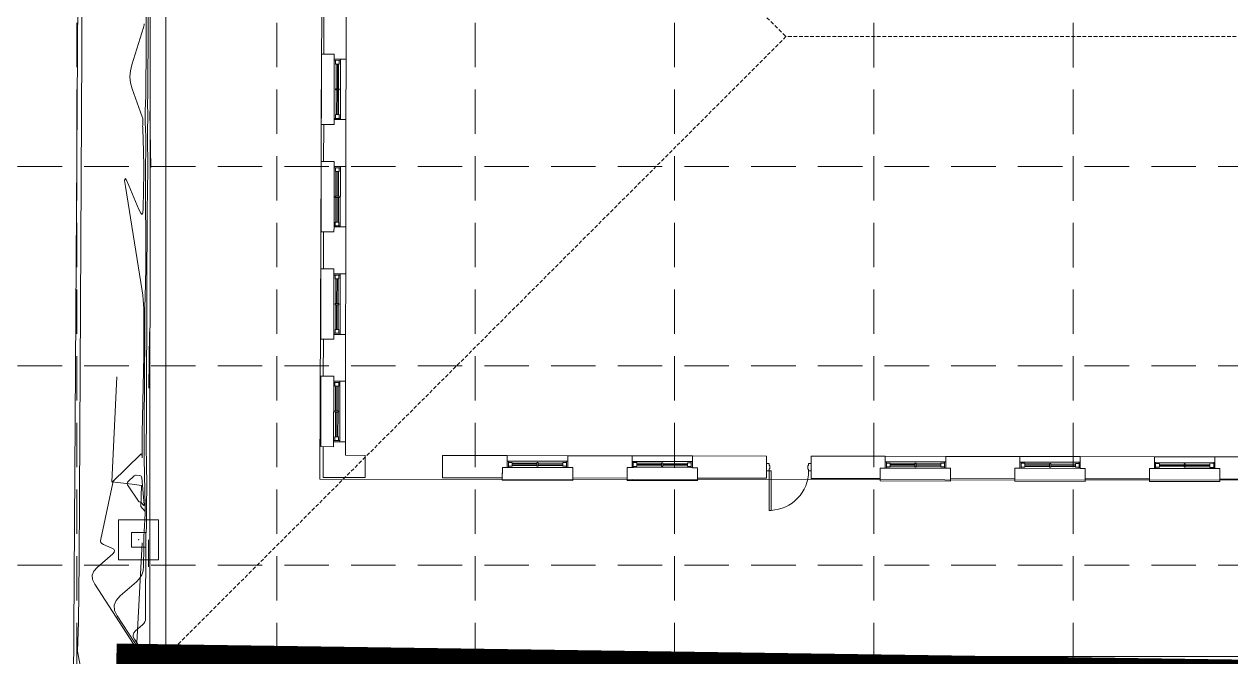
# Model space of a CAD drawing. Extents: x 4841 to 5381, y 4863 to 5725.
# Drawn here: x 5000 to 5081.4, y 5516.2 to 5559 of the extents above; entities that cross this region are included whole.
import ezdxf

# ---------------------------------------------------------------- set-up
doc = ezdxf.new("R2010")
doc.units = 0
doc.header["$MEASUREMENT"] = 0
doc.linetypes.add('DASHED', pattern=[0.75, 0.5, -0.25])
doc.linetypes.add('HIDDEN', pattern=[0.375, 0.25, -0.125])
for name, color, linetype, lineweight in [('17', 7, 'Continuous', 0), ('2', 7, 'Continuous', 0), ('22', 7, 'Continuous', 0), ('27', 7, 'Continuous', 0), ('3', 7, 'Continuous', 0), ('35', 7, 'Continuous', 0), ('37', 7, 'Continuous', 0), ('46', 7, 'Continuous', 0), ('EC', 35, 'Continuous', 0)]:
    doc.layers.add(name, color=color, linetype=linetype, lineweight=lineweight)
doc.layers.add('GRID', color=254, linetype='HIDDEN')
doc.layers.add('LIMITS OF DISTURBANCE', color=1, linetype='HIDDEN')

msp = doc.modelspace()

# ---------------------------------------------------------------- linework, layer by layer
at = {"layer": '17', "color": 7, "linetype": 'Continuous', "lineweight": 0}
msp.add_line((5008.447, 5516.219), (5008.489, 5600.36), dxfattribs=at)
at = {"layer": '2', "color": 7, "linetype": 'HIDDEN', "lineweight": 0}
for p, q in [((5009.518, 5516.266), (5009.518, 5599.971)), ((5009.518, 5599.971), (5051.37, 5558.119)), ((5051.37, 5558.119), (5009.518, 5516.266)), ((5103.129, 5558.119), (5051.37, 5558.119)), ((5009.518, 5516.266), (5008.443, 5516.268)), ((5008.443, 5516.268), (5009.237, 5507.346)), ((5009.518, 5516.266), (5090.829, 5516.266))]:
    msp.add_line(p, q, dxfattribs=at)
at = {"layer": '22', "color": 7, "linetype": 'Continuous', "lineweight": 0}
for p, q in [((5020.186, 5588.397), (5019.912, 5528.252)), ((5021.691, 5560.144), (5021.685, 5556.603)), ((5020.191, 5559.814), (5020.185, 5556.939)), ((5020.019, 5556.939), (5020.01, 5552.189)), ((5020.019, 5556.939), (5020.891, 5556.937)), ((5020.185, 5556.939), (5020.891, 5556.937)), ((5020.891, 5556.604), (5020.884, 5552.521)), ((5020.891, 5556.604), (5020.891, 5556.937)), ((5020.891, 5556.604), (5020.891, 5556.937)), ((5021.685, 5556.603), (5020.891, 5556.604)), ((5021.685, 5556.603), (5020.891, 5556.604)), ((5021.312, 5556.603), (5021.305, 5552.52)), ((5021.678, 5552.519), (5021.685, 5556.603)), ((5020.891, 5556.521), (5021.312, 5556.52)), ((5020.976, 5556.271), (5020.976, 5556.521)), ((5020.976, 5556.521), (5020.976, 5556.271)), ((5020.976, 5556.271), (5021.226, 5556.27)), ((5021.018, 5556.271), (5021.015, 5554.604)), ((5021.098, 5554.604), (5021.101, 5556.27)), ((5021.184, 5556.27), (5021.181, 5554.604)), ((5021.226, 5556.27), (5021.226, 5556.52)), ((5021.226, 5556.52), (5021.226, 5556.27)), ((5020.973, 5554.604), (5020.973, 5554.521)), ((5020.973, 5554.604), (5021.223, 5554.604)), ((5020.973, 5554.521), (5021.223, 5554.52)), ((5021.015, 5554.521), (5021.012, 5552.854)), ((5021.095, 5552.854), (5021.098, 5554.52)), ((5021.181, 5554.52), (5021.178, 5552.854)), ((5021.223, 5554.604), (5021.223, 5554.52)), ((5020.884, 5552.521), (5020.883, 5552.187)), ((5020.884, 5552.521), (5020.883, 5552.187)), ((5020.884, 5552.604), (5021.305, 5552.603)), ((5021.678, 5552.519), (5020.884, 5552.521)), ((5021.678, 5552.519), (5020.884, 5552.521)), ((5020.97, 5552.854), (5020.969, 5552.604)), ((5020.97, 5552.854), (5021.22, 5552.854)), ((5021.22, 5552.854), (5021.219, 5552.604)), ((5021.678, 5552.519), (5021.672, 5549.353)), ((5020.01, 5552.189), (5020.883, 5552.187)), ((5020.177, 5552.189), (5020.173, 5549.689)), ((5020.177, 5552.189), (5020.883, 5552.187)), ((5020.006, 5549.689), (5019.998, 5544.939)), ((5020.006, 5549.689), (5020.879, 5549.687)), ((5020.173, 5549.689), (5020.879, 5549.687)), ((5020.878, 5549.354), (5020.871, 5545.271)), ((5020.878, 5549.354), (5020.879, 5549.687)), ((5020.878, 5549.354), (5020.879, 5549.687)), ((5021.672, 5549.353), (5020.878, 5549.354)), ((5021.672, 5549.353), (5020.878, 5549.354)), ((5020.878, 5549.271), (5021.299, 5549.27)), ((5020.963, 5549.021), (5020.964, 5549.271)), ((5020.964, 5549.271), (5020.963, 5549.021)), ((5021.213, 5549.02), (5021.214, 5549.27)), ((5021.214, 5549.27), (5021.213, 5549.02)), ((5021.299, 5549.353), (5021.292, 5545.27)), ((5021.665, 5545.269), (5021.672, 5549.353)), ((5020.963, 5549.021), (5021.213, 5549.02)), ((5021.005, 5549.021), (5021.002, 5547.354)), ((5021.085, 5547.354), (5021.088, 5549.02)), ((5021.171, 5549.02), (5021.168, 5547.354)), ((5020.96, 5547.354), (5020.96, 5547.271)), ((5020.96, 5547.354), (5021.21, 5547.354)), ((5020.96, 5547.271), (5021.21, 5547.27)), ((5021.002, 5547.271), (5020.999, 5545.604)), ((5021.082, 5545.604), (5021.085, 5547.27)), ((5021.168, 5547.27), (5021.165, 5545.604)), ((5021.21, 5547.354), (5021.21, 5547.27)), ((5020.871, 5545.271), (5020.87, 5544.937)), ((5020.871, 5545.271), (5020.87, 5544.937)), ((5020.871, 5545.354), (5021.292, 5545.353)), ((5021.665, 5545.269), (5020.871, 5545.271)), ((5021.665, 5545.269), (5020.871, 5545.271)), ((5020.957, 5545.604), (5020.957, 5545.354)), ((5020.957, 5545.604), (5021.207, 5545.604)), ((5021.207, 5545.604), (5021.207, 5545.354)), ((5021.665, 5545.269), (5021.659, 5542.103)), ((5019.998, 5544.939), (5020.87, 5544.937)), ((5020.164, 5544.939), (5020.16, 5542.439)), ((5020.164, 5544.939), (5020.87, 5544.937)), ((5019.993, 5542.439), (5019.985, 5537.689)), ((5019.993, 5542.439), (5020.866, 5542.437)), ((5020.16, 5542.439), (5020.866, 5542.437)), ((5020.865, 5542.104), (5020.858, 5538.021)), ((5020.865, 5542.104), (5020.866, 5542.437)), ((5020.865, 5542.104), (5020.866, 5542.437)), ((5021.659, 5542.103), (5020.865, 5542.104)), ((5021.659, 5542.103), (5020.865, 5542.104)), ((5020.865, 5542.021), (5021.286, 5542.02)), ((5020.95, 5541.771), (5020.951, 5542.021)), ((5020.951, 5542.021), (5020.95, 5541.771)), ((5021.2, 5541.77), (5021.201, 5542.02)), ((5021.201, 5542.02), (5021.2, 5541.77)), ((5021.287, 5542.103), (5021.279, 5538.02)), ((5021.652, 5538.019), (5021.659, 5542.103)), ((5020.95, 5541.771), (5021.2, 5541.77)), ((5020.992, 5541.771), (5020.989, 5540.104)), ((5021.072, 5540.104), (5021.075, 5541.77)), ((5021.159, 5541.77), (5021.156, 5540.104)), ((5020.947, 5540.104), (5020.947, 5540.021)), ((5020.947, 5540.104), (5021.197, 5540.104)), ((5020.947, 5540.021), (5021.197, 5540.02)), ((5020.989, 5540.021), (5020.986, 5538.354)), ((5021.069, 5538.354), (5021.072, 5540.02)), ((5021.155, 5540.02), (5021.153, 5538.354)), ((5021.197, 5540.104), (5021.197, 5540.02)), ((5020.858, 5538.021), (5020.857, 5537.687)), ((5020.858, 5538.021), (5020.857, 5537.687)), ((5020.858, 5538.104), (5021.279, 5538.103)), ((5021.652, 5538.019), (5020.858, 5538.021)), ((5021.652, 5538.019), (5020.858, 5538.021)), ((5020.944, 5538.354), (5020.944, 5538.104)), ((5020.944, 5538.354), (5021.194, 5538.354)), ((5021.194, 5538.354), (5021.194, 5538.104)), ((5021.652, 5538.019), (5021.646, 5534.853)), ((5019.985, 5537.689), (5020.857, 5537.687)), ((5020.151, 5537.689), (5020.147, 5535.189)), ((5020.151, 5537.689), (5020.857, 5537.687)), ((5019.98, 5535.189), (5019.972, 5530.439)), ((5019.98, 5535.189), (5020.853, 5535.187)), ((5020.147, 5535.189), (5020.853, 5535.187)), ((5020.852, 5534.854), (5020.845, 5530.771)), ((5020.852, 5534.854), (5020.853, 5535.187)), ((5020.852, 5534.854), (5020.853, 5535.187)), ((5021.646, 5534.853), (5020.852, 5534.854)), ((5021.646, 5534.853), (5020.852, 5534.854)), ((5020.852, 5534.771), (5021.274, 5534.77)), ((5020.937, 5534.521), (5020.938, 5534.771)), ((5020.938, 5534.771), (5020.937, 5534.521)), ((5021.187, 5534.52), (5021.188, 5534.77)), ((5021.188, 5534.77), (5021.187, 5534.52)), ((5021.274, 5534.853), (5021.266, 5530.77)), ((5021.639, 5530.769), (5021.646, 5534.853)), ((5020.937, 5534.521), (5021.187, 5534.52)), ((5020.979, 5534.521), (5020.976, 5532.854)), ((5021.059, 5532.854), (5021.062, 5534.52)), ((5021.146, 5534.52), (5021.143, 5532.854)), ((5020.934, 5532.854), (5020.934, 5532.771)), ((5020.934, 5532.854), (5021.184, 5532.854)), ((5020.934, 5532.771), (5021.184, 5532.77)), ((5020.976, 5532.771), (5020.973, 5531.104)), ((5021.056, 5531.104), (5021.059, 5532.77)), ((5021.143, 5532.77), (5021.14, 5531.104)), ((5021.184, 5532.854), (5021.184, 5532.77)), ((5020.845, 5530.771), (5020.844, 5530.437)), ((5020.845, 5530.771), (5020.844, 5530.437)), ((5020.845, 5530.854), (5021.267, 5530.853)), ((5021.639, 5530.769), (5020.845, 5530.771)), ((5021.639, 5530.769), (5020.845, 5530.771)), ((5020.931, 5531.104), (5020.931, 5530.854)), ((5020.931, 5531.104), (5021.181, 5531.104)), ((5021.181, 5531.104), (5021.181, 5530.854)), ((5021.639, 5530.769), (5021.637, 5529.853)), ((5019.972, 5530.439), (5020.844, 5530.437)), ((5020.138, 5530.439), (5020.135, 5528.355)), ((5020.138, 5530.439), (5020.844, 5530.437)), ((5021.637, 5529.853), (5022.971, 5529.85)), ((5022.971, 5529.85), (5022.968, 5528.35)), ((5028.19, 5529.841), (5028.187, 5528.341)), ((5032.564, 5529.833), (5028.19, 5529.841)), ((5032.564, 5529.833), (5032.563, 5529.039)), ((5032.564, 5529.833), (5032.563, 5529.039)), ((5036.648, 5529.826), (5032.564, 5529.833)), ((5036.648, 5529.826), (5036.646, 5529.032)), ((5036.648, 5529.826), (5036.646, 5529.032)), ((5040.981, 5529.818), (5036.648, 5529.826)), ((5040.981, 5529.818), (5040.98, 5529.024)), ((5040.981, 5529.818), (5040.98, 5529.024)), ((5045.064, 5529.811), (5040.981, 5529.818)), ((5045.064, 5529.811), (5045.063, 5529.017)), ((5045.064, 5529.811), (5045.063, 5529.017)), ((5050.064, 5529.802), (5045.064, 5529.811)), ((5050.064, 5529.802), (5050.062, 5528.302)), ((5053.064, 5529.797), (5053.062, 5528.297)), ((5058.064, 5529.788), (5053.064, 5529.797)), ((5058.064, 5529.788), (5058.063, 5528.994)), ((5058.064, 5529.788), (5058.063, 5528.994)), ((5062.148, 5529.781), (5058.064, 5529.788)), ((5062.148, 5529.781), (5062.146, 5528.987)), ((5062.148, 5529.781), (5062.146, 5528.987)), ((5067.148, 5529.772), (5062.148, 5529.781)), ((5067.148, 5529.772), (5067.146, 5528.978)), ((5067.148, 5529.772), (5067.146, 5528.978)), ((5071.231, 5529.765), (5067.148, 5529.772)), ((5071.231, 5529.765), (5071.23, 5528.971)), ((5071.231, 5529.765), (5071.23, 5528.971)), ((5076.231, 5529.756), (5071.231, 5529.765)), ((5076.231, 5529.756), (5076.23, 5528.962)), ((5076.231, 5529.756), (5076.23, 5528.962)), ((5080.314, 5529.749), (5076.231, 5529.756)), ((5080.311, 5529.749), (5080.31, 5528.955)), ((5085.311, 5529.74), (5080.311, 5529.749)), ((5080.314, 5529.749), (5080.313, 5528.955)), ((5032.228, 5528.167), (5032.23, 5529.04)), ((5032.23, 5529.04), (5032.229, 5528.334)), ((5032.563, 5529.039), (5032.23, 5529.04)), ((5032.563, 5529.039), (5032.23, 5529.04)), ((5032.563, 5529.039), (5036.646, 5529.032)), ((5032.564, 5529.461), (5036.647, 5529.453)), ((5032.646, 5529.039), (5032.647, 5529.461)), ((5032.897, 5529.374), (5032.647, 5529.375)), ((5032.647, 5529.375), (5032.897, 5529.374)), ((5032.897, 5529.124), (5032.647, 5529.125)), ((5032.647, 5529.125), (5032.897, 5529.124)), ((5032.897, 5529.124), (5032.897, 5529.374)), ((5032.897, 5529.333), (5034.564, 5529.33)), ((5034.563, 5529.246), (5032.897, 5529.249)), ((5032.897, 5529.166), (5034.563, 5529.163)), ((5034.563, 5529.121), (5034.564, 5529.371)), ((5034.563, 5529.121), (5034.647, 5529.121)), ((5034.564, 5529.371), (5034.647, 5529.371)), ((5034.647, 5529.121), (5034.647, 5529.371)), ((5034.647, 5529.33), (5036.314, 5529.327)), ((5036.313, 5529.243), (5034.647, 5529.246)), ((5034.647, 5529.163), (5036.313, 5529.16)), ((5036.313, 5529.118), (5036.314, 5529.368)), ((5036.313, 5529.118), (5036.563, 5529.118)), ((5036.314, 5529.368), (5036.564, 5529.368)), ((5036.563, 5529.032), (5036.564, 5529.454)), ((5036.646, 5529.032), (5036.98, 5529.032)), ((5036.646, 5529.032), (5036.98, 5529.032)), ((5036.98, 5529.032), (5036.978, 5528.326)), ((5036.978, 5528.159), (5036.98, 5529.032)), ((5040.645, 5528.319), (5040.646, 5529.025)), ((5040.645, 5528.152), (5040.646, 5529.025)), ((5040.98, 5529.024), (5040.646, 5529.025)), ((5040.98, 5529.024), (5040.646, 5529.025)), ((5040.98, 5529.446), (5045.064, 5529.439)), ((5040.98, 5529.024), (5045.063, 5529.017)), ((5041.063, 5529.024), (5041.064, 5529.446)), ((5041.313, 5529.109), (5041.063, 5529.11)), ((5041.063, 5529.11), (5041.313, 5529.109)), ((5041.314, 5529.359), (5041.064, 5529.36)), ((5041.064, 5529.36), (5041.314, 5529.359)), ((5041.313, 5529.109), (5041.314, 5529.359)), ((5042.98, 5529.232), (5041.313, 5529.234)), ((5041.313, 5529.151), (5042.98, 5529.148)), ((5041.314, 5529.318), (5042.98, 5529.315)), ((5042.98, 5529.357), (5043.064, 5529.356)), ((5042.98, 5529.107), (5042.98, 5529.357)), ((5042.98, 5529.107), (5043.063, 5529.106)), ((5043.063, 5529.106), (5043.064, 5529.356)), ((5044.73, 5529.228), (5043.063, 5529.231)), ((5043.063, 5529.148), (5044.73, 5529.145)), ((5043.064, 5529.315), (5044.73, 5529.312)), ((5044.73, 5529.353), (5044.98, 5529.353)), ((5044.73, 5529.103), (5044.73, 5529.353)), ((5044.73, 5529.103), (5044.98, 5529.103)), ((5044.98, 5529.017), (5044.98, 5529.439)), ((5045.063, 5529.017), (5045.396, 5529.017)), ((5045.063, 5529.017), (5045.396, 5529.017)), ((5045.395, 5528.311), (5045.396, 5529.017)), ((5045.395, 5528.144), (5045.396, 5529.017)), ((5050.064, 5529.261), (5050.063, 5528.844)), ((5053.064, 5529.255), (5053.063, 5528.839)), ((5057.728, 5528.289), (5057.73, 5528.995)), ((5057.728, 5528.122), (5057.73, 5528.995)), ((5058.063, 5528.994), (5057.73, 5528.995)), ((5058.063, 5528.994), (5057.73, 5528.995)), ((5058.063, 5528.994), (5062.146, 5528.987)), ((5058.064, 5529.415), (5062.147, 5529.408)), ((5058.146, 5528.994), (5058.147, 5529.415)), ((5058.397, 5529.329), (5058.147, 5529.33)), ((5058.147, 5529.33), (5058.397, 5529.329)), ((5058.397, 5529.079), (5058.147, 5529.08)), ((5058.147, 5529.08), (5058.397, 5529.079)), ((5058.397, 5529.079), (5058.397, 5529.329)), ((5058.397, 5529.288), (5060.064, 5529.285)), ((5060.063, 5529.201), (5058.397, 5529.204)), ((5058.397, 5529.121), (5060.063, 5529.118)), ((5060.063, 5529.076), (5060.064, 5529.326)), ((5060.063, 5529.076), (5060.147, 5529.076)), ((5060.064, 5529.326), (5060.147, 5529.326)), ((5060.147, 5529.076), (5060.147, 5529.326)), ((5060.147, 5529.284), (5061.814, 5529.281)), ((5061.813, 5529.198), (5060.147, 5529.201)), ((5060.147, 5529.118), (5061.813, 5529.115)), ((5061.813, 5529.073), (5061.814, 5529.323)), ((5061.813, 5529.073), (5062.063, 5529.073)), ((5061.814, 5529.323), (5062.064, 5529.323)), ((5062.063, 5528.987), (5062.064, 5529.408)), ((5062.146, 5528.987), (5062.48, 5528.986)), ((5062.146, 5528.987), (5062.48, 5528.986)), ((5062.478, 5528.28), (5062.48, 5528.986)), ((5062.478, 5528.114), (5062.48, 5528.986)), ((5066.811, 5528.106), (5066.813, 5528.979)), ((5066.812, 5528.273), (5066.813, 5528.979)), ((5067.146, 5528.978), (5066.813, 5528.979)), ((5067.146, 5528.978), (5066.813, 5528.979)), ((5067.146, 5528.978), (5071.23, 5528.971)), ((5067.147, 5529.399), (5071.23, 5529.392)), ((5067.23, 5528.978), (5067.23, 5529.399)), ((5067.48, 5529.313), (5067.23, 5529.314)), ((5067.23, 5529.314), (5067.48, 5529.313)), ((5067.48, 5529.063), (5067.23, 5529.064)), ((5067.23, 5529.064), (5067.48, 5529.063)), ((5067.48, 5529.063), (5067.48, 5529.313)), ((5067.48, 5529.271), (5069.147, 5529.268)), ((5069.147, 5529.185), (5067.48, 5529.188)), ((5067.48, 5529.105), (5069.147, 5529.102)), ((5069.147, 5529.31), (5069.23, 5529.31)), ((5069.147, 5529.06), (5069.147, 5529.31)), ((5069.147, 5529.06), (5069.23, 5529.06)), ((5069.23, 5529.06), (5069.23, 5529.31)), ((5069.23, 5529.268), (5070.897, 5529.265)), ((5070.897, 5529.182), (5069.23, 5529.185)), ((5069.23, 5529.102), (5070.897, 5529.099)), ((5070.897, 5529.307), (5071.147, 5529.307)), ((5070.897, 5529.057), (5070.897, 5529.307)), ((5070.897, 5529.057), (5071.147, 5529.057)), ((5071.146, 5528.971), (5071.147, 5529.392)), ((5071.23, 5528.971), (5071.563, 5528.97)), ((5071.23, 5528.971), (5071.563, 5528.97)), ((5071.561, 5528.097), (5071.563, 5528.97)), ((5071.562, 5528.264), (5071.563, 5528.97)), ((5075.895, 5528.256), (5075.896, 5528.962)), ((5075.895, 5528.09), (5075.896, 5528.962)), ((5076.23, 5528.962), (5075.896, 5528.962)), ((5076.23, 5528.962), (5075.896, 5528.962)), ((5076.23, 5529.383), (5080.314, 5529.376)), ((5076.23, 5528.962), (5080.313, 5528.955)), ((5076.313, 5528.962), (5076.314, 5529.383)), ((5076.563, 5529.047), (5076.313, 5529.047)), ((5076.313, 5529.047), (5076.563, 5529.047)), ((5076.564, 5529.297), (5076.314, 5529.297)), ((5076.314, 5529.297), (5076.564, 5529.297)), ((5076.563, 5529.047), (5076.564, 5529.297)), ((5078.23, 5529.169), (5076.563, 5529.172)), ((5076.563, 5529.089), (5078.23, 5529.086)), ((5076.564, 5529.255), (5078.23, 5529.252)), ((5078.23, 5529.294), (5078.314, 5529.294)), ((5078.23, 5529.044), (5078.23, 5529.294)), ((5078.23, 5529.044), (5078.313, 5529.044)), ((5078.313, 5529.044), (5078.314, 5529.294)), ((5079.98, 5529.166), (5078.313, 5529.169)), ((5078.313, 5529.085), (5079.98, 5529.083)), ((5078.314, 5529.252), (5079.98, 5529.249)), ((5079.98, 5529.291), (5080.23, 5529.29)), ((5079.98, 5529.041), (5079.98, 5529.291)), ((5079.98, 5529.041), (5080.23, 5529.04)), ((5080.23, 5528.955), (5080.23, 5529.376)), ((5080.31, 5528.955), (5080.643, 5528.954)), ((5080.313, 5528.955), (5080.646, 5528.954)), ((5080.642, 5528.248), (5080.643, 5528.954)), ((5080.645, 5528.081), (5080.646, 5528.954)), ((5019.912, 5528.252), (5090.479, 5528.169)), ((5020.135, 5528.355), (5022.968, 5528.35)), ((5032.229, 5528.334), (5028.187, 5528.341)), ((5032.228, 5528.167), (5036.978, 5528.159)), ((5040.645, 5528.319), (5036.978, 5528.326)), ((5040.645, 5528.152), (5045.395, 5528.144)), ((5050.062, 5528.302), (5045.395, 5528.311)), ((5057.728, 5528.289), (5053.062, 5528.297)), ((5057.728, 5528.122), (5062.478, 5528.114)), ((5066.812, 5528.273), (5062.478, 5528.28)), ((5066.811, 5528.106), (5071.561, 5528.097)), ((5075.895, 5528.256), (5071.562, 5528.264)), ((5075.895, 5528.09), (5080.645, 5528.081)), ((5084.975, 5528.24), (5080.642, 5528.248))]:
    msp.add_line(p, q, dxfattribs=at)
for points in [[(5050.23, 5529.172), (5050.23, 5529.302), (5050.064, 5529.302), (5050.063, 5528.802), (5050.229, 5528.802), (5050.23, 5528.932), (5050.282, 5528.932), (5050.282, 5529.172)], [(5052.897, 5529.167), (5052.897, 5529.297), (5053.064, 5529.297), (5053.063, 5528.797), (5052.896, 5528.797), (5052.896, 5528.927), (5052.844, 5528.928), (5052.845, 5529.167)], [(5050.229, 5528.802), (5050.375, 5528.802), (5050.37, 5526.135), (5050.225, 5526.135)]]:
    msp.add_lwpolyline(points, close=True, dxfattribs=at)
msp.add_arc((5050.229, 5528.802), 2.667, 272.68463, 359.89832, dxfattribs=at)
at = {"layer": '27', "color": 7, "linetype": 'Continuous', "lineweight": 0}
msp.add_line((5003.561, 5516.635), (5003.625, 5518.597), dxfattribs=at)
for points in [[(5003.956, 5583.324), (5003.858, 5557.129), (5003.665, 5522.69), (5003.625, 5518.597)], [(5008.448, 5553.058), (5008.514, 5549.282)], [(5008.426, 5538.19), (5008.38, 5534.381)], [(5008.346, 5524.143), (5008.345, 5522.334)], [(5003.561, 5516.635), (5005.952, 5503.904)], [(5014.082, 5516.381), (5015.966, 5516.409)], [(5027.135, 5516.333), (5030.957, 5516.455)]]:
    msp.add_lwpolyline(points, dxfattribs=at)
at = {"layer": '3', "color": 7, "linetype": 'Continuous', "lineweight": 0}
msp.add_line((5000.127, 4999.942), (5004.207, 5661.986), dxfattribs=at)
at = {"layer": '35', "color": 7, "linetype": 'Continuous', "lineweight": 0}
msp.add_lwpolyline([(5007.536, 5516.774), (5007.929, 5523.945)], dxfattribs=at)
msp.add_lwpolyline([(5007.536, 5516.774), (5007.929, 5523.945)], dxfattribs=at)
at = {"layer": '37', "color": 71, "linetype": 'Continuous', "lineweight": 0}
msp.add_lwpolyline([(5008.12, 5526.054), (5007.838, 5526.389), (5007.87, 5527.816), (5007.25, 5527.915), (5005.88, 5528.064), (5006.207, 5535.159)], dxfattribs=at)
at = {"layer": '46', "color": 5, "linetype": 'Continuous', "lineweight": 0}
for points in [[(5006.334, 5522.799), (5009.034, 5522.799), (5009.034, 5525.499), (5006.334, 5525.499), (5006.334, 5522.799), (5006.334, 5522.799)], [(5007.198, 5523.663), (5008.17, 5523.663), (5008.17, 5524.635), (5007.198, 5524.635), (5007.198, 5523.663)]]:
    msp.add_lwpolyline(points, dxfattribs=at)
msp.add_point((5007.684, 5524.149), dxfattribs=at)
at = {"layer": 'EC', "color": 35, "linetype": 'Continuous', "lineweight": 0}
for p, q in [((5009.518, 5516.266), (5009.518, 5599.971)), ((5090.829, 5516.266), (5009.518, 5516.266)), ((5090.829, 5516.266), (5009.518, 5516.266))]:
    msp.add_line(p, q, dxfattribs=at)
for points in [[(5008.142, 5516.235), (5008.132, 5516.254), (5008.088, 5516.358), (5008.078, 5516.38), (5008.068, 5516.402), (5008.056, 5516.423), (5008.043, 5516.444), (5007.401, 5517.435), (5007.328, 5517.59), (5007.318, 5517.736), (5007.368, 5517.874), (5007.481, 5518.003), (5007.951, 5518.41), (5008.039, 5518.503), (5008.103, 5518.608), (5008.141, 5518.724), (5008.154, 5518.851), (5008.176, 5524.198), (5008.177, 5524.315), (5008.18, 5524.432), (5008.184, 5524.549), (5008.19, 5524.667), (5008.211, 5525.049), (5008.215, 5525.131), (5008.217, 5525.213), (5008.219, 5525.295), (5008.22, 5525.377), (5008.222, 5525.865), (5008.223, 5525.969), (5008.223, 5526.073), (5008.224, 5526.178), (5008.224, 5526.282), (5008.231, 5527.939), (5008.231, 5528.185), (5008.23, 5528.432), (5008.228, 5528.678), (5008.224, 5528.925), (5008.21, 5529.73), (5008.207, 5529.902), (5008.206, 5530.075), (5008.205, 5530.247), (5008.205, 5530.42), (5008.212, 5532.157), (5008.214, 5532.529), (5008.215, 5532.901), (5008.217, 5533.273), (5008.218, 5533.646), (5008.274, 5546.903), (5008.275, 5547.179), (5008.278, 5547.454), (5008.282, 5547.73), (5008.286, 5548.006), (5008.303, 5548.906), (5008.306, 5549.099), (5008.308, 5549.292), (5008.308, 5549.485), (5008.307, 5549.678), (5008.296, 5551.023), (5008.294, 5551.231), (5008.294, 5551.44), (5008.295, 5551.649), (5008.297, 5551.857), (5008.306, 5552.623), (5008.306, 5552.727), (5008.306, 5552.831), (5008.304, 5552.935), (5008.301, 5553.038), (5008.289, 5553.378), (5008.287, 5553.45), (5008.287, 5553.523), (5008.287, 5553.596), (5008.289, 5553.668), (5008.303, 5554.124), (5008.306, 5554.222), (5008.308, 5554.319), (5008.31, 5554.417), (5008.311, 5554.515), (5008.316, 5555.332), (5008.317, 5555.507), (5008.318, 5555.682), (5008.319, 5555.857), (5008.319, 5556.032), (5008.322, 5557.224), (5008.323, 5557.479), (5008.324, 5557.734), (5008.324, 5557.99), (5008.325, 5558.245), (5008.346, 5567.048)], [(5007.973, 5516.221), (5007.869, 5516.468), (5007.845, 5516.52), (5007.82, 5516.571), (5007.792, 5516.621), (5007.762, 5516.67), (5006.242, 5519.015), (5006.07, 5519.382), (5006.045, 5519.729), (5006.166, 5520.055), (5006.433, 5520.36), (5007.545, 5521.323), (5007.753, 5521.543), (5007.903, 5521.79), (5007.993, 5522.065), (5008.024, 5522.366), (5008.029, 5523.612), (5008.032, 5523.879), (5008.038, 5524.146), (5008.047, 5524.412), (5008.06, 5524.679), (5008.129, 5525.941), (5008.13, 5525.954), (5008.13, 5525.967), (5008.13, 5525.981), (5008.13, 5525.994), (5008.131, 5526.037), (5008.131, 5526.047), (5008.131, 5526.056), (5008.131, 5526.065), (5008.131, 5526.075), (5008.131, 5526.232), (5008.131, 5526.266), (5008.131, 5526.299), (5008.131, 5526.333), (5008.131, 5526.367), (5008.071, 5529.648), (5008.068, 5529.872), (5008.066, 5530.097), (5008.065, 5530.321), (5008.065, 5530.545), (5008.068, 5531.277), (5008.069, 5531.434), (5008.07, 5531.591), (5008.07, 5531.748), (5008.071, 5531.905), (5008.096, 5538.059), (5008.1, 5538.673), (5008.106, 5539.286), (5008.114, 5539.899), (5008.125, 5540.513), (5008.163, 5542.517), (5008.169, 5542.946), (5008.173, 5543.376), (5008.173, 5543.805), (5008.172, 5544.234), (5008.146, 5547.227), (5008.143, 5547.691), (5008.143, 5548.155), (5008.145, 5548.62), (5008.149, 5549.084), (5008.168, 5550.788), (5008.169, 5551.019), (5008.168, 5551.251), (5008.164, 5551.482), (5008.157, 5551.713), (5008.132, 5552.468), (5008.127, 5552.629), (5008.126, 5552.791), (5008.127, 5552.953), (5008.131, 5553.115), (5008.163, 5554.129), (5008.169, 5554.346), (5008.174, 5554.564), (5008.177, 5554.781), (5008.179, 5554.998), (5008.191, 5556.816), (5008.193, 5557.206), (5008.195, 5557.596), (5008.197, 5557.985), (5008.198, 5558.375), (5008.205, 5561.027)], [(5007.756, 5516.137), (5007.627, 5516.619), (5007.623, 5516.634), (5007.618, 5516.649), (5007.613, 5516.663), (5007.607, 5516.678), (5007.587, 5516.724), (5007.583, 5516.734), (5007.578, 5516.744), (5007.573, 5516.753), (5007.567, 5516.762), (5004.723, 5521.15), (5004.579, 5521.459), (5004.557, 5521.752), (5004.659, 5522.026), (5004.884, 5522.283), (5005.938, 5523.197), (5006.041, 5523.314), (5006.065, 5523.418), (5006.01, 5523.511), (5005.877, 5523.591), (5005.313, 5523.833), (5005.211, 5523.895), (5005.146, 5523.975), (5005.118, 5524.075), (5005.127, 5524.194), (5005.939, 5527.993), (5005.94, 5528.001), (5005.939, 5528.01), (5005.936, 5528.018), (5005.932, 5528.026), (5005.915, 5528.05), (5005.912, 5528.056), (5005.912, 5528.061), (5005.913, 5528.065), (5005.917, 5528.07), (5007.843, 5529.936), (5007.849, 5529.94), (5007.855, 5529.943), (5007.861, 5529.945), (5007.869, 5529.945), (5007.893, 5529.942), (5007.897, 5529.941), (5007.901, 5529.939), (5007.903, 5529.936), (5007.904, 5529.931), (5007.923, 5529.719), (5007.927, 5529.685), (5007.929, 5529.674), (5007.931, 5529.685), (5007.93, 5529.72), (5007.924, 5530.07), (5007.923, 5530.094), (5007.923, 5530.118), (5007.923, 5530.143), (5007.923, 5530.167), (5007.923, 5530.247), (5007.924, 5530.264), (5007.924, 5530.281), (5007.924, 5530.298), (5007.924, 5530.315), (5007.926, 5530.877), (5007.927, 5530.997), (5007.928, 5531.118), (5007.93, 5531.238), (5007.932, 5531.358), (5008.03, 5536.588), (5008.037, 5537.023), (5008.041, 5537.459), (5008.042, 5537.895), (5008.039, 5538.33), (5008.028, 5539.754), (5008.019, 5540.058), (5007.999, 5540.362), (5007.968, 5540.664), (5007.925, 5540.966), (5006.793, 5548), (5006.744, 5548.401), (5006.768, 5548.546), (5006.865, 5548.435), (5007.034, 5548.068), (5007.706, 5546.452), (5007.833, 5546.195), (5007.924, 5546.12), (5007.981, 5546.224), (5008.003, 5546.509), (5008.03, 5548.954), (5008.032, 5549.312), (5008.03, 5549.671), (5008.024, 5550.029), (5008.014, 5550.387), (5007.962, 5551.897), (5007.96, 5551.978), (5007.959, 5552.059), (5007.96, 5552.141), (5007.962, 5552.222), (5007.97, 5552.487), (5007.969, 5552.544), (5007.963, 5552.6), (5007.952, 5552.654), (5007.935, 5552.708), (5007.258, 5554.592), (5007.147, 5554.997), (5007.104, 5555.402), (5007.13, 5555.81), (5007.225, 5556.218), (5008.016, 5558.732), (5008.039, 5558.819), (5008.057, 5558.907), (5008.067, 5558.996)], [(5006.975, 5527.785), (5007.683, 5526.763), (5007.696, 5526.747), (5007.712, 5526.734), (5007.729, 5526.724), (5007.749, 5526.717), (5007.816, 5526.699), (5007.83, 5526.694), (5007.842, 5526.687), (5007.854, 5526.679), (5007.864, 5526.668), (5008.007, 5526.492), (5008.033, 5526.466), (5008.051, 5526.46), (5008.06, 5526.476), (5008.06, 5526.514), (5007.893, 5528.333), (5007.879, 5528.393), (5007.849, 5528.438), (5007.805, 5528.467), (5007.744, 5528.482), (5007.523, 5528.503), (5007.477, 5528.503), (5007.434, 5528.494), (5007.395, 5528.475), (5007.359, 5528.446), (5007.006, 5528.105), (5006.947, 5528.03), (5006.923, 5527.951), (5006.932, 5527.87), (5006.975, 5527.785)]]:
    msp.add_lwpolyline(points, dxfattribs=at)
at = {"layer": 'GRID', "color": 252, "linetype": 'HIDDEN', "lineweight": 0, "ltscale": 12}
for p, q in [((5030.394, 4930.551), (5030.394, 5710.769)), ((5043.846, 4930.549), (5043.846, 5710.769)), ((5057.298, 4930.547), (5057.298, 5710.769)), ((5070.749, 4930.545), (5070.749, 5710.769)), ((5003.493, 4930.555), (5003.52, 5710.229)), ((5016.948, 4930.553), (5017.03, 5710.212)), ((4855.523, 5549.35), (5366.685, 5549.35)), ((4855.523, 5535.898), (5366.685, 5535.898)), ((4855.523, 5522.446), (5366.685, 5522.446))]:
    msp.add_line(p, q, dxfattribs=at)
at = {"layer": 'LIMITS OF DISTURBANCE', "linetype": 'DASHED', "lineweight": 0, "ltscale": 30, "const_width": 3, "flags": 128}
msp.add_lwpolyline([(5146.211, 5524.165), (5210.251, 5524.318), (5213.484, 5510.318, -0.091575), (5225.972, 5303.734), (5138.909, 5303.583), (5138.875, 5001.884), (5003.354, 5002.062), (5003.521, 5125.063), (5029.457, 5124.727), (5029.835, 5285.427), (5006.288, 5285.75), (5005.64, 5285.75), (5006.547, 5423.336), (5028.021, 5423.997), (5029.844, 5426.404), (5065.176, 5426.499), (5064.985, 5445.915), (5028.891, 5445.248), (5027.177, 5447.533), (5006.965, 5447.332), (5007.685, 5515.622), (5089.333, 5514.456), (5088.839, 5410.294), (5146.825, 5411.112), (5147.086, 5525.576), (5147.086, 5525.576)], format="xyb", dxfattribs=at)

doc.saveas('drawing.dxf')
